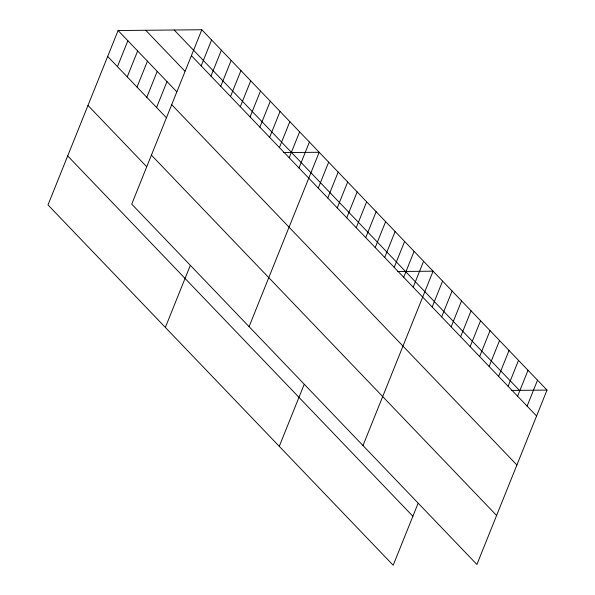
<?xml version="1.0" encoding="UTF-8"?>
<svg xmlns="http://www.w3.org/2000/svg" width="595" height="595" viewBox="0 0 595 595"><rect width="100%" height="100%" fill="white"/><g stroke="black" fill="none" stroke-linecap="round" stroke-linejoin="round"><path stroke-width="0.89" d="M201.817 29.75L131.718 204.13L476.907 564.469L547.006 390.089L201.817 29.75L118.093 30.531L47.994 204.911L393.183 565.25L417.95 503.638M117.453 66.662L127.873 40.743M127.233 76.867L137.653 50.954M137.021 87.078L147.434 61.166M146.801 97.29L157.214 71.37M156.582 107.494L166.994 81.582M201.177 65.874L211.597 39.962M210.957 76.086L221.377 50.166M220.738 86.297L231.158 60.378M230.518 96.502L240.938 70.589M240.298 106.713L250.718 80.801M165.358 327.429L190.125 265.816M250.079 116.925L260.498 91.005M259.859 127.129L270.279 101.217M269.639 137.341L280.059 111.429M279.419 147.553L289.839 121.633M289.2 157.764L299.62 131.845M298.98 167.969L309.4 142.056M249.082 326.64L319.18 152.268L283.547 152.595M318.258 188.087L328.671 162.175M327.748 198.001L338.168 172.081M337.239 207.908L347.659 181.996M346.736 217.815L357.149 191.902M356.226 227.729L366.646 201.809M279.271 446.339L304.038 384.727M365.717 237.636L376.137 211.723M375.214 247.542L385.627 221.63M384.705 257.457L395.125 231.537M394.195 267.363L404.615 241.451M403.693 277.277L414.105 251.358M413.183 287.184L423.603 261.264M362.995 445.551L433.093 271.179L397.46 271.513M432.171 307.005L442.583 281.085M441.661 316.912L452.081 290.992M451.151 326.819L461.571 300.906M460.649 336.733L471.062 310.813M470.139 346.64L480.559 320.727M479.63 356.546L490.049 330.634M489.127 366.461L499.54 340.541M498.617 376.367L509.037 350.455M508.108 386.274L518.528 360.362M517.598 396.188L528.018 370.269M527.096 406.095L537.516 380.183M511.373 390.424L547.006 390.089M174.186 30.01L519.376 390.35M191.397 55.662L536.586 416.002M145.723 30.278L184.844 71.11M118.093 30.531L176.775 91.794M171.702 104.66L516.891 465M107.673 56.451L166.362 117.706M151.413 155.131L496.602 515.471M87.978 105.441L146.66 166.697M67.689 155.92L412.878 516.259"/></g></svg>
